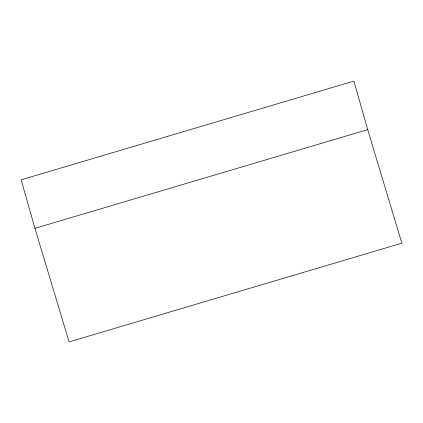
<?xml version="1.0" encoding="UTF-8"?>
<svg xmlns="http://www.w3.org/2000/svg" width="423" height="423" viewBox="0 0 423 423"><rect width="100%" height="100%" fill="white"/><g stroke="black" fill="none" stroke-linecap="round" stroke-linejoin="round"><path stroke-width="0.63" d="M34.935 228.351L367.693 129.634L353.908 81.094L21.15 179.812L34.935 228.351L69.092 341.906L401.85 243.188L367.693 129.634"/></g></svg>
